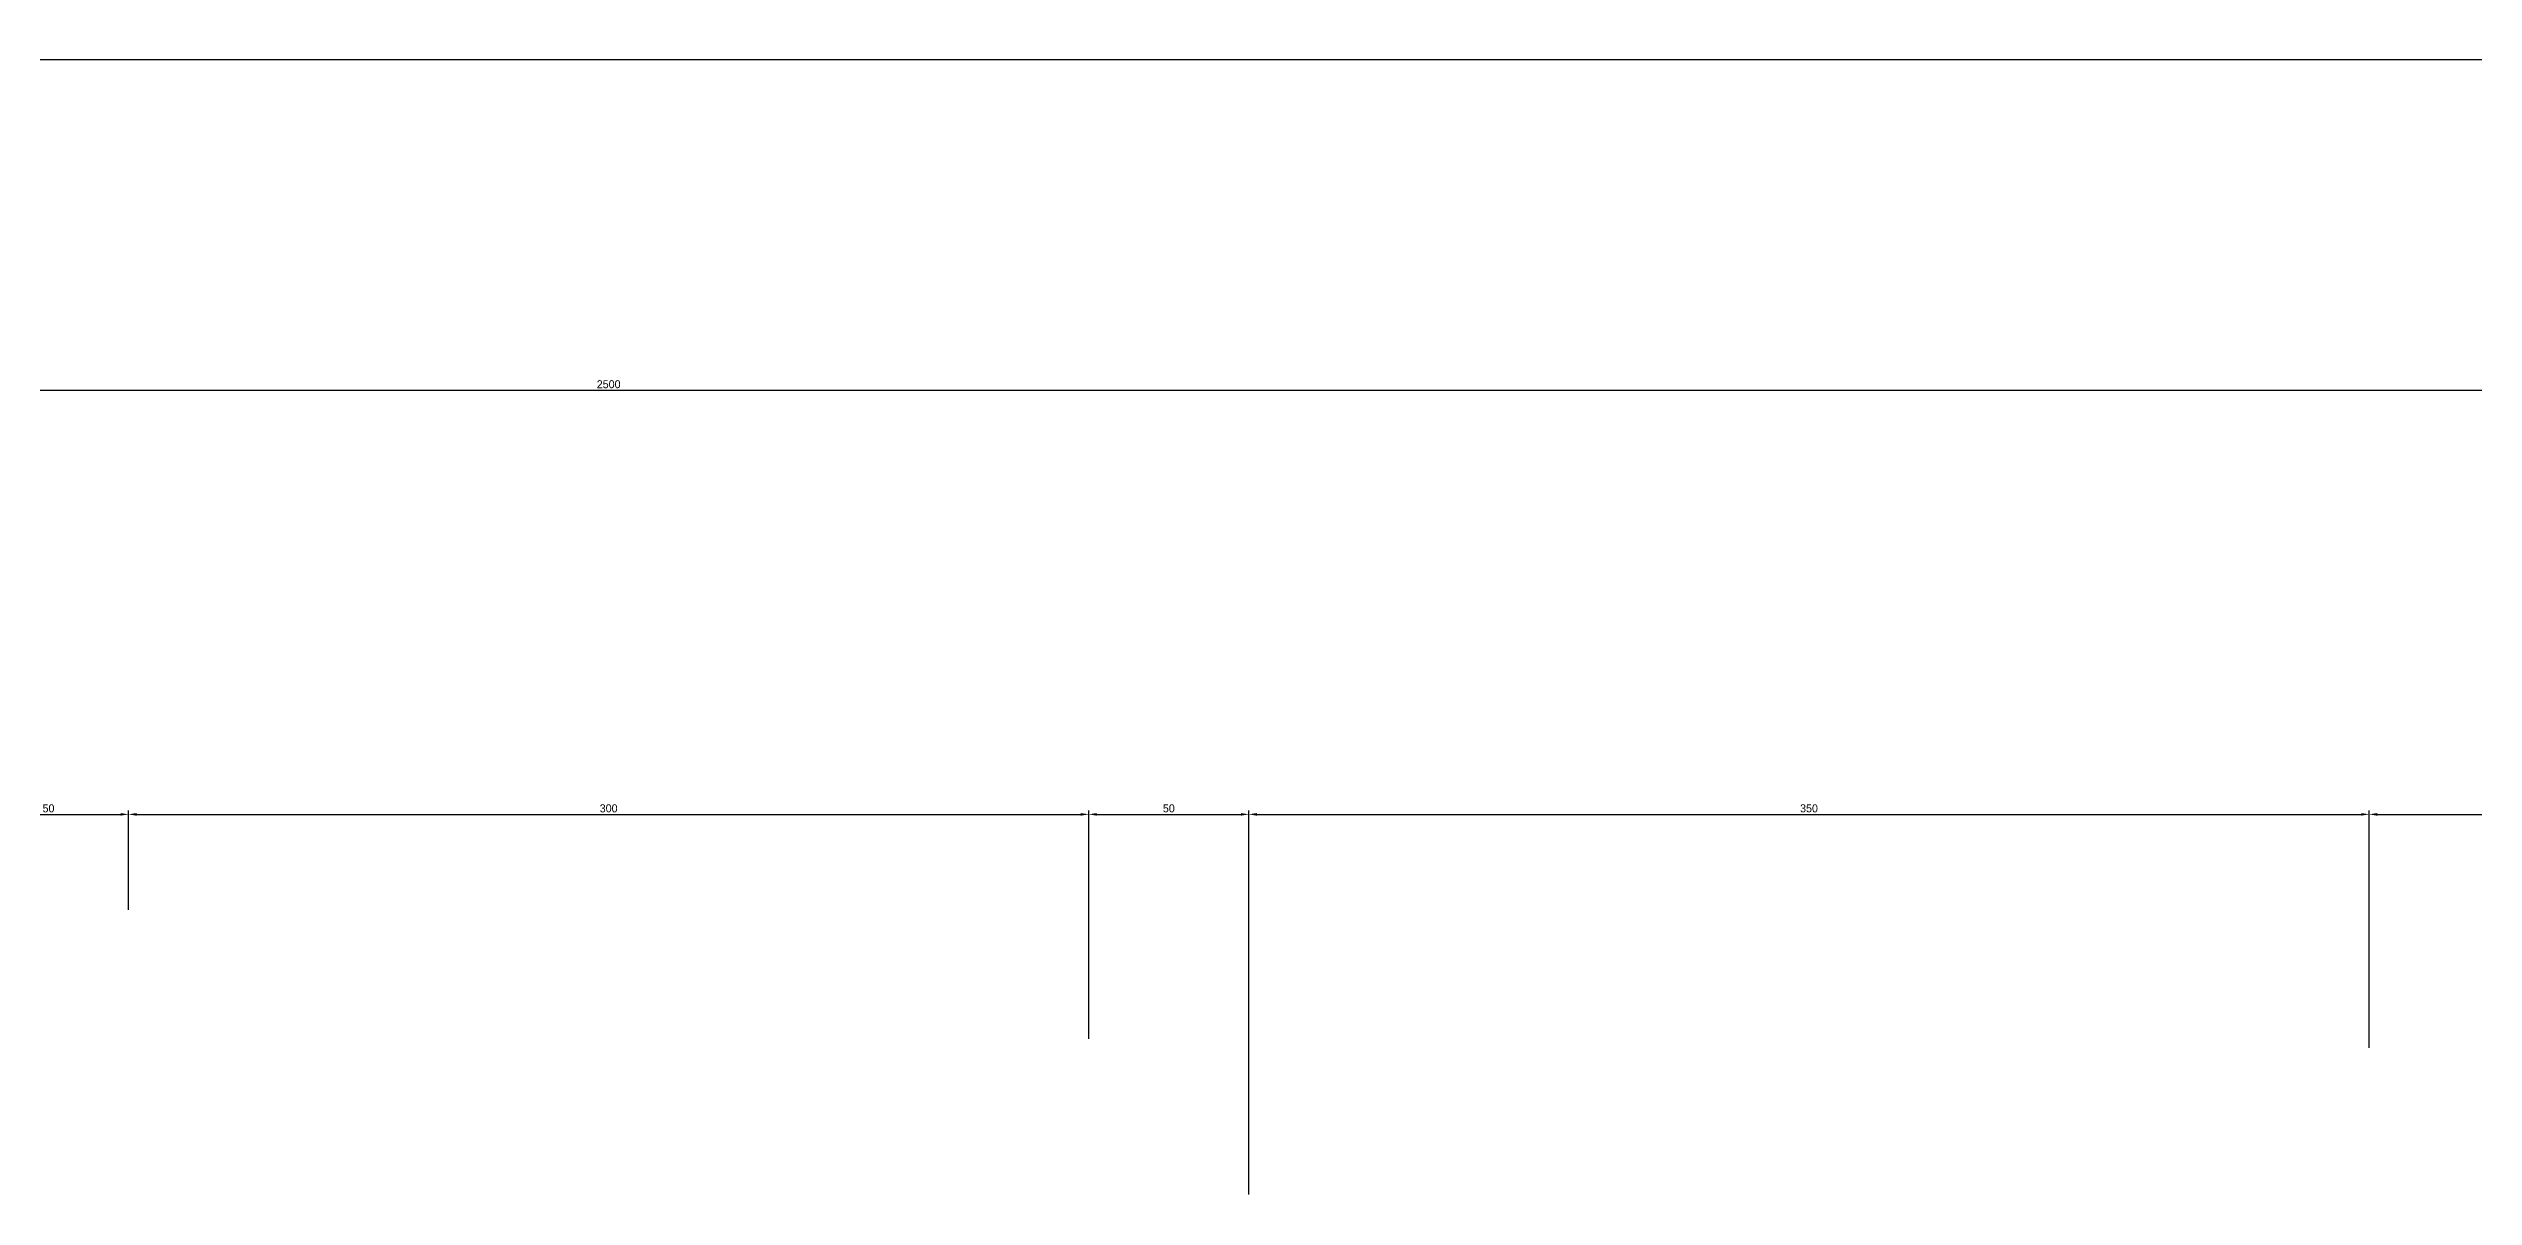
# Model space of a CAD drawing. Header units: millimetres. Extents: x 73 to 57768, y -40361 to 10065.
# Drawn here: x 17724 to 18482, y -5443 to -5084 of the extents above; entities that cross this region are included whole.
import ezdxf

# ---------------------------------------------------------------- set-up
doc = ezdxf.new("R2010")
doc.units = ezdxf.units.MM
doc.layers.add('kote i srafura', color=9, linetype='Continuous', lineweight=5)
doc.dimstyles.new('ISO-25', dxfattribs={"dimtxt": 2.5, "dimasz": 2.5, "dimexe": 1.25, "dimexo": 0.625, "dimtad": 1, "dimtxsty": 'Standard', "dimcen": 2.5, "dimadec": 0, "dimazin": 0, "dimtfac": 1, "dimtmove": 0, "dimatfit": 3, "dimfxl": 1, "dimarcsym": 0})

# ---------------------------------------------------------------- blocks, each defined once
blk = doc.blocks.new('*D91')
at = {"layer": 'Defpoints', "color": 0}
for p in [(17749.09, -5323.65), (17749.09, -5354.15), (17699.09, -5374.15)]:
    blk.add_point(p, dxfattribs=at)
at = {"layer": 'kote i srafura', "color": 0, "lineweight": -2}
for p, q in [((17699.09, -5373.53), (17699.09, -5322.4)), ((17701.59, -5323.65), (17746.59, -5323.65)), ((17749.09, -5353.53), (17749.09, -5322.4))]:
    blk.add_line(p, q, dxfattribs=at)
at = {"layer": 'kote i srafura', "color": 0}
for points in [[(17701.59, -5323.24), (17701.59, -5324.07), (17699.09, -5323.65)], [(17746.59, -5323.24), (17746.59, -5324.07), (17749.09, -5323.65)]]:
    blk.add_solid(points, dxfattribs=at)
at = {"layer": 'kote i srafura', "color": 0, "insert": (17724.09, -5321.78), "char_height": 2.5, "attachment_point": 5}
blk.add_mtext('50', dxfattribs=at)
blk = doc.blocks.new('*D92')
at = {"layer": 'Defpoints', "color": 0}
for p in [(18049.09, -5323.65), (17749.09, -5354.15), (18049.09, -5394.41)]:
    blk.add_point(p, dxfattribs=at)
at = {"layer": 'kote i srafura', "color": 0, "lineweight": -2}
for p, q in [((17749.09, -5353.53), (17749.09, -5322.4)), ((17751.59, -5323.65), (18046.59, -5323.65)), ((18049.09, -5393.79), (18049.09, -5322.4))]:
    blk.add_line(p, q, dxfattribs=at)
at = {"layer": 'kote i srafura', "color": 0}
for points in [[(17751.59, -5323.24), (17751.59, -5324.07), (17749.09, -5323.65)], [(18046.59, -5323.24), (18046.59, -5324.07), (18049.09, -5323.65)]]:
    blk.add_solid(points, dxfattribs=at)
at = {"layer": 'kote i srafura', "color": 0, "insert": (17899.09, -5321.78), "char_height": 2.5, "attachment_point": 5}
blk.add_mtext('300', dxfattribs=at)
blk = doc.blocks.new('*D93')
at = {"layer": 'Defpoints', "color": 0}
for p in [(18099.09, -5323.65), (18049.09, -5394.41), (18099.09, -5443.07)]:
    blk.add_point(p, dxfattribs=at)
at = {"layer": 'kote i srafura', "color": 0, "lineweight": -2}
for p, q in [((18049.09, -5393.79), (18049.09, -5322.4)), ((18051.59, -5323.65), (18096.59, -5323.65)), ((18099.09, -5442.45), (18099.09, -5322.4))]:
    blk.add_line(p, q, dxfattribs=at)
at = {"layer": 'kote i srafura', "color": 0}
for points in [[(18051.59, -5323.24), (18051.59, -5324.07), (18049.09, -5323.65)], [(18096.59, -5323.24), (18096.59, -5324.07), (18099.09, -5323.65)]]:
    blk.add_solid(points, dxfattribs=at)
at = {"layer": 'kote i srafura', "color": 0, "insert": (18074.09, -5321.78), "char_height": 2.5, "attachment_point": 5}
blk.add_mtext('50', dxfattribs=at)
blk = doc.blocks.new('*D94')
at = {"layer": 'Defpoints', "color": 0}
for p in [(18449.09, -5323.65), (18449.09, -5397.19), (18099.09, -5443.07)]:
    blk.add_point(p, dxfattribs=at)
at = {"layer": 'kote i srafura', "color": 0, "lineweight": -2}
for p, q in [((18099.09, -5442.45), (18099.09, -5322.4)), ((18101.59, -5323.65), (18446.59, -5323.65)), ((18449.09, -5396.57), (18449.09, -5322.4))]:
    blk.add_line(p, q, dxfattribs=at)
at = {"layer": 'kote i srafura', "color": 0}
for points in [[(18101.59, -5323.24), (18101.59, -5324.07), (18099.09, -5323.65)], [(18446.59, -5323.24), (18446.59, -5324.07), (18449.09, -5323.65)]]:
    blk.add_solid(points, dxfattribs=at)
at = {"layer": 'kote i srafura', "color": 0, "insert": (18274.09, -5321.78), "char_height": 2.5, "attachment_point": 5}
blk.add_mtext('350', dxfattribs=at)
blk = doc.blocks.new('*D95')
at = {"layer": 'Defpoints', "color": 0}
for p in [(18749.09, -5323.65), (18749.09, -5377.19), (18449.09, -5397.19)]:
    blk.add_point(p, dxfattribs=at)
at = {"layer": 'kote i srafura', "color": 0, "lineweight": -2}
for p, q in [((18449.09, -5396.57), (18449.09, -5322.4)), ((18451.59, -5323.65), (18746.59, -5323.65)), ((18749.09, -5376.57), (18749.09, -5322.4))]:
    blk.add_line(p, q, dxfattribs=at)
at = {"layer": 'kote i srafura', "color": 0}
for points in [[(18451.59, -5323.24), (18451.59, -5324.07), (18449.09, -5323.65)], [(18746.59, -5323.24), (18746.59, -5324.07), (18749.09, -5323.65)]]:
    blk.add_solid(points, dxfattribs=at)
at = {"layer": 'kote i srafura', "color": 0, "insert": (18599.09, -5321.78), "char_height": 2.5, "attachment_point": 5}
blk.add_mtext('300', dxfattribs=at)
blk = doc.blocks.new('*D110')
at = {"layer": 'Defpoints', "color": 0}
for p in [(19149.09, -5191.13), (16649.09, -5323.65), (19149.09, -5323.65)]:
    blk.add_point(p, dxfattribs=at)
at = {"layer": 'kote i srafura', "color": 0, "lineweight": -2}
for p, q in [((16649.09, -5323.03), (16649.09, -5189.88)), ((16651.59, -5191.13), (19146.59, -5191.13)), ((19149.09, -5323.03), (19149.09, -5189.88))]:
    blk.add_line(p, q, dxfattribs=at)
at = {"layer": 'kote i srafura', "color": 0}
for points in [[(16651.59, -5190.71), (16651.59, -5191.55), (16649.09, -5191.13)], [(19146.59, -5190.71), (19146.59, -5191.55), (19149.09, -5191.13)]]:
    blk.add_solid(points, dxfattribs=at)
at = {"layer": 'kote i srafura', "color": 0, "insert": (17899.09, -5189.25), "char_height": 2.5, "attachment_point": 5}
blk.add_mtext('2500', dxfattribs=at)
blk = doc.blocks.new('*D113')
at = {"layer": 'Defpoints', "color": 0}
for p in [(16649.09, -5087.82), (16649.09, -5191.13), (21949.09, -5191.13)]:
    blk.add_point(p, dxfattribs=at)
at = {"layer": 'kote i srafura', "color": 0, "lineweight": -2}
for p, q in [((16649.09, -5190.5), (16649.09, -5086.57)), ((21946.59, -5087.82), (16651.59, -5087.82)), ((21949.09, -5190.5), (21949.09, -5086.57))]:
    blk.add_line(p, q, dxfattribs=at)
at = {"layer": 'kote i srafura', "color": 0}
for points in [[(16651.59, -5087.41), (16651.59, -5088.24), (16649.09, -5087.82)], [(21946.59, -5087.41), (21946.59, -5088.24), (21949.09, -5087.82)]]:
    blk.add_solid(points, dxfattribs=at)
at = {"layer": 'kote i srafura', "color": 0, "insert": (19299.09, -5085.95), "char_height": 2.5, "attachment_point": 5}
blk.add_mtext('5300', dxfattribs=at)

msp = doc.modelspace()

# ---------------------------------------------------------------- dimensions: what is measured, and where the dimension line sits
at = {"layer": 'kote i srafura'}
for base, p1, p2, picture, middle in [((16649.092, -5087.822), (21949.092, -5191.129), (16649.092, -5191.129), '*D113', (19299.092, -5085.947)), ((19149.092, -5191.129), (16649.092, -5323.654), (19149.092, -5323.654), '*D110', (17899.092, -5189.254))]:
    dim = msp.add_linear_dim(base=base, p1=p1, p2=p2, dimstyle='ISO-25', dxfattribs=at)
    dim.commit()
    dim.dimension.update_dxf_attribs({"geometry": picture, "text_midpoint": middle})
for base, p1, p2, picture, middle in [((17749.092, -5323.654), (17699.092, -5374.151), (17749.092, -5354.151), '*D91', (17724.092, -5321.779)), ((18049.092, -5323.654), (17749.092, -5354.151), (18049.092, -5394.413), '*D92', (17899.092, -5321.779)), ((18099.092, -5323.654), (18049.092, -5394.413), (18099.092, -5443.072), '*D93', (18074.092, -5321.779)), ((18449.092, -5323.654), (18099.092, -5443.072), (18449.092, -5397.193), '*D94', (18274.092, -5321.779)), ((18749.092, -5323.654), (18449.092, -5397.193), (18749.092, -5377.193), '*D95', (18599.092, -5321.779))]:
    dim = msp.add_linear_dim(base=base, p1=p1, p2=p2, dimstyle='ISO-25', override={"dimtmove": 1}, dxfattribs=at)
    dim.commit()
    dim.dimension.update_dxf_attribs({"geometry": picture, "text_midpoint": middle})

doc.saveas('drawing.dxf')
